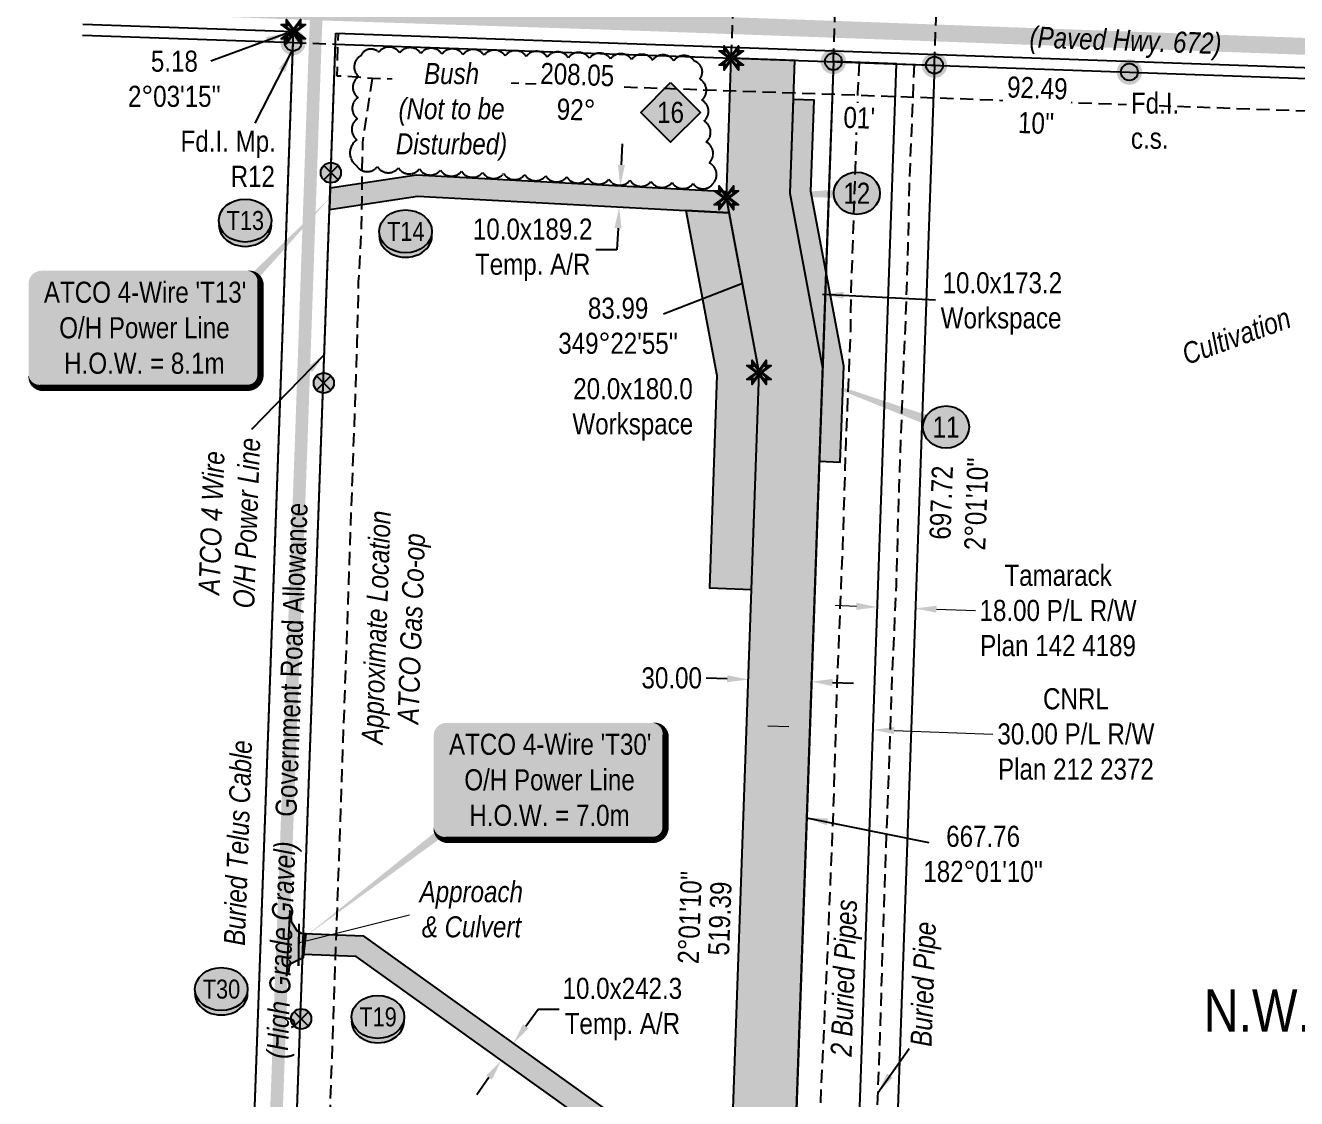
# Model space of a CAD drawing. Extents: x 338216 to 346362, y 6125251 to 6136161.
# Drawn here: x 342029 to 342632, y 6132260 to 6132769 of the extents above; entities that cross this region are included whole.
import ezdxf
from ezdxf.enums import TextEntityAlignment as Align

# ---------------------------------------------------------------- set-up
doc = ezdxf.new("R2010")
doc.units = 0
doc.header["$LTSCALE"] = 5
doc.header["$PDSIZE"] = 0.5
for name, pattern in [('0', [1, 1, 0]), ('foc-TIELINE', [1.875, 1.25, -0.625]), ('foc-TRAV', [1.875, 1.25, -0.625]), ('POWERLINE5', [7.8, 2.4, -0.6, 0.6, -0.6, 0.6, -0.6, 2.4]), ('UG_PIPE', [1.875, 1.25, -0.625])]:
    doc.linetypes.add(name, pattern=pattern)
doc.layers.get('Defpoints').update_dxf_attribs({"color": 9})
for name, color, linetype, lineweight in [('AS-GENERAL', 48, 'Continuous', 18), ('C-RW-T', 13, 'Continuous', 9), ('F-RW-T', 190, 'Continuous', 9), ('T-TEXT', 48, 'Continuous', 18)]:
    doc.layers.add(name, color=color, linetype=linetype, lineweight=lineweight)
for name, color, linetype in [('AS-PIPE-UG', 44, 'UG_PIPE'), ('AS-PIPE-UG-T', 44, 'Continuous'), ('AS-POWER', 104, 'foc-POWER'), ('AS-POWER-EXISTING', 72, 'POWERLINE5'), ('AS-POWER-T', 104, 'Continuous'), ('AS-ROADS', 254, 'Continuous'), ('AS-TELUS', 224, 'foc-TEL'), ('C-RW', 13, 'Continuous'), ('C-SYMBOL', 7, 'Continuous'), ('CG-NOTES', 7, 'Continuous'), ('F-RW', 190, 'Continuous'), ('L-BD', 7, 'Continuous'), ('L-BD1', 253, 'Continuous'), ('L-MON', 1, 'Continuous'), ('L-ROAD-T', 7, 'Continuous'), ('L-SEC', 7, 'Continuous'), ('L-TIE', 7, 'foc-TIELINE'), ('L-TITLEDB', 4, 'Continuous'), ('L-TRAV', 7, 'foc-TRAV'), ('P-BORE', 7, 'Continuous'), ('P-CROSSINGS', 250, 'Continuous'), ('P-ELEVATION', 7, 'Continuous'), ('P-IOP11', 10, 'Continuous'), ('P-IOP11-H', 21, 'Continuous'), ('P-LTO', 14, 'Continuous'), ('P-PROPOSED', 10, 'Continuous'), ('P-PROPOSED-H', 21, 'Continuous'), ('P-TEMP-BLUE', 146, 'Continuous'), ('P-TEMP-BLUE-T', 146, 'Continuous'), ('P-TRAV', 4, 'foc-TRAV'), ('P-TXT', 4, 'Continuous'), ('T-BUSH', 110, '0'), ('T-BUSH-T', 110, 'Continuous')]:
    doc.layers.add(name, color=color, linetype=linetype)
doc.layers.add('P-TEMP-BLUE-H', color=7, linetype='Continuous', true_color=0x99e6ff)
doc.styles.add('175L', font='ARIALN.TTF', dxfattribs={"height": 20})
doc.styles.add('80', font='ARIALN.TTF', dxfattribs={"height": 10})
doc.styles.add('80CG', font='ARIALN.TTF', dxfattribs={"height": 10})
doc.styles.add('80L', font='ARIALN.TTF', dxfattribs={"height": 10})
doc.styles.add('80LS', font='ARIALNI.TTF', dxfattribs={"height": 10})
doc.styles.add('foc-LtypeFont', font='ARIALN.TTF', dxfattribs={"height": 7.35})
doc.styles.add('TXT', font='ARIALN.TTF', dxfattribs={"height": 0.2})
doc.linetypes.add('foc-POWER', pattern='A,6,-1,["P",foc-LtypeFont,S=0.2,R=0,X=-0.625,Y=-0.75],-1.24,4', length=12.24)
doc.linetypes.add('foc-TEL', pattern='A,2,-1,["T",foc-LtypeFont,S=0.2,R=0,X=-0.425,Y=-0.75],-1.24,8', length=12.24)
doc.linetypes.add('foc-TEL-NOLINE', pattern='A,0,-2,["T",foc-LtypeFont,S=0.2,R=0,X=-0.425,Y=-0.75],-10.24', length=12.24)
doc.dimstyles.new('Compass 5 000', dxfattribs={"dimscale": 5, "dimtxt": 9, "dimasz": 2, "dimexe": 0.2, "dimexo": 0.0625, "dimgap": 0.5, "dimtad": 0, "dimtih": 1, "dimtoh": 1, "dimzin": 0, "dimdsep": 46, "dimtxsty": '80CG', "dimcen": 0.1, "dimse1": 1, "dimse2": 1, "dimclrd": 256, "dimclrt": 256, "dimaunit": 1, "dimadec": 4, "dimazin": 0, "dimtfac": 0.06, "dimtofl": 0, "dimtmove": 0, "dimatfit": 1, "dimfxl": 0.2, "dimtolj": 1, "dimtzin": 0, "dimlwd": -1, "dimarcsym": 0})

# ---------------------------------------------------------------- blocks, each defined once
blk = doc.blocks.new('fdia')
at = {"color": 255, "const_width": 1}
blk.add_lwpolyline([(-0.5, 0, 1), (0.5, 0, 1)], format="xyb", close=True, dxfattribs=at)
blk = doc.blocks.new('Fdiaa')
blk.add_blockref('fdia', (0, 0))
blk = doc.blocks.new('fdib')
at = {"color": 1, "const_width": 1.6}
blk.add_lwpolyline([(-0.4, 0, 1), (0.4, 0, 1)], format="xyb", close=True, dxfattribs=at)
at = {"color": 1}
blk.add_circle((0, 0), 0.8, dxfattribs=at)
blk = doc.blocks.new('Fdibb')
blk.add_blockref('fdib', (0, 0))
blk = doc.blocks.new('fdicc')
for name in ['Fdibb', 'Fdiaa']:
    blk.add_blockref(name, (0, 0))
blk = doc.blocks.new('FDI')
blk.add_blockref('fdicc', (0, 0))
blk = doc.blocks.new('POWERPOLE')
h = blk.add_hatch(color=255)
edge = h.paths.add_edge_path()
edge.add_arc((0, 0), 0.96, 0, 360)
at = {"linetype": 'Continuous'}
for p, q in [((0.68, -0.68), (-0.68, 0.68)), ((-0.68, -0.68), (0.68, 0.68))]:
    blk.add_line(p, q, dxfattribs=at)
blk.add_circle((0, 0), 0.96, dxfattribs=at)
blk = doc.blocks.new('*D93')
at = {"layer": 'C-RW-T', "transparency": 16777216}
for p, q in [((342391.49, 6132436.79), (342381.5, 6132437.14)), ((342441.45, 6132435.03), (342488.18, 6132433.38))]:
    blk.add_line(p, q, dxfattribs=at)
for points in [[(342391.55, 6132438.46), (342391.43, 6132435.12), (342401.48, 6132436.44)], [(342441.51, 6132436.7), (342441.39, 6132433.36), (342431.46, 6132435.38)]]:
    blk.add_solid(points, dxfattribs=at)
at = {"layer": 'Defpoints', "color": 0, "transparency": 16777216}
for p in [(342401.48, 6132436.44), (342397.73, 6132329.94), (342427.71, 6132328.88)]:
    blk.add_point(p, dxfattribs=at)
at = {"layer": 'C-RW-T', "transparency": 16777216, "insert": (342527.65, 6132433.38), "char_height": 10, "attachment_point": 5, "style": '80CG'}
blk.add_mtext('\\A1;CNRL\\P30.00 P/L R/W\\PPlan 212 2372', dxfattribs=at)
blk = doc.blocks.new('*D95')
at = {"layer": 'Defpoints', "color": 0, "transparency": 16777216}
for p in [(342433.51, 6132493.58), (342432.33, 6132460.08), (342450.31, 6132459.44)]:
    blk.add_point(p, dxfattribs=at)
at = {"layer": 'F-RW-T', "transparency": 16777216}
for p, q in [((342423.52, 6132493.94), (342413.52, 6132494.29)), ((342461.49, 6132492.6), (342480.09, 6132491.94))]:
    blk.add_line(p, q, dxfattribs=at)
for points in [[(342423.58, 6132495.6), (342423.46, 6132492.27), (342433.51, 6132493.58)], [(342461.55, 6132494.26), (342461.43, 6132490.93), (342451.5, 6132492.95)]]:
    blk.add_solid(points, dxfattribs=at)
at = {"layer": 'F-RW-T', "transparency": 16777216, "insert": (342519.18, 6132491.94), "char_height": 10, "attachment_point": 5, "style": '80CG'}
blk.add_mtext('\\A1;Tamarack\\P18.00 P/L R/W\\PPlan 142 4189', dxfattribs=at)
blk = doc.blocks.new('TEMP')
h = blk.add_hatch(color=255)
h.dxf.hatch_style = 1
h.paths.add_polyline_path([(0, 0.25), (-0.67, 1.15), (-0.67, 0.67), (-1.15, 0.67), (-0.25, 0), (-1.15, -0.67), (-0.67, -0.67), (-0.67, -1.15), (0, -0.25), (0.67, -1.15), (0.67, -0.67), (1.15, -0.67), (0.25, 0), (1.15, 0.67), (0.67, 0.67), (0.67, 1.15)])
h.paths.add_polyline_path([(0.57, 0.85), (0.57, 0.57), (0.85, 0.57), (0.08, 0), (0.85, -0.57), (0.57, -0.57), (0.57, -0.85), (0, -0.08), (-0.57, -0.85), (-0.57, -0.57), (-0.85, -0.57), (-0.08, 0), (-0.85, 0.57), (-0.57, 0.57), (-0.57, 0.85), (0, 0.08)], flags=16)
h = blk.add_hatch(color=1)
h.dxf.hatch_style = 1
h.paths.add_polyline_path([(0, 0.08), (-0.57, 0.85), (-0.57, 0.57), (-0.85, 0.57), (-0.08, 0), (-0.85, -0.57), (-0.57, -0.57), (-0.57, -0.85), (0, -0.08), (0.57, -0.85), (0.57, -0.57), (0.85, -0.57), (0.08, 0), (0.85, 0.57), (0.57, 0.57), (0.57, 0.85)])
at = {"color": 1}
for p, q in [((-0.08, 0), (0.08, 0)), ((0, 0.08), (0, -0.08))]:
    blk.add_line(p, q, dxfattribs=at)
at = {"color": 255, "flags": 128}
blk.add_lwpolyline([(-0.25, 0), (-1.15, 0.67), (-0.67, 0.67), (-0.67, 1.15), (0, 0.25), (0.67, 1.15), (0.67, 0.67), (1.15, 0.67), (0.25, 0), (1.15, -0.67), (0.67, -0.67), (0.67, -1.15), (0, -0.25), (-0.67, -1.15), (-0.67, -0.67), (-1.15, -0.67)], close=True, dxfattribs=at)
at = {"color": 1, "flags": 128}
blk.add_lwpolyline([(-0.08, 0), (-0.85, 0.57), (-0.57, 0.57), (-0.57, 0.85), (0, 0.08), (0.57, 0.85), (0.57, 0.57), (0.85, 0.57), (0.08, 0), (0.85, -0.57), (0.57, -0.57), (0.57, -0.85), (0, -0.08), (-0.57, -0.85), (-0.57, -0.57), (-0.85, -0.57)], close=True, dxfattribs=at)
blk = doc.blocks.new('*D197')
at = {"layer": 'Defpoints', "color": 0, "transparency": 16777216}
for p in [(342402.22, 6132458.2), (342370.74, 6132416.62), (342400.71, 6132415.56)]:
    blk.add_point(p, dxfattribs=at)
at = {"layer": 'P-TXT', "transparency": 16777216}
for p, q in [((342362.25, 6132459.61), (342352.25, 6132459.96)), ((342412.21, 6132457.85), (342422.2, 6132457.49))]:
    blk.add_line(p, q, dxfattribs=at)
for points in [[(342362.31, 6132461.27), (342362.19, 6132457.94), (342372.24, 6132459.26)], [(342412.27, 6132459.51), (342412.15, 6132456.18), (342402.22, 6132458.2)]]:
    blk.add_solid(points, dxfattribs=at)
at = {"layer": 'P-TXT', "transparency": 16777216, "insert": (342335.93, 6132459.96), "char_height": 10, "attachment_point": 5, "style": '80CG'}
blk.add_mtext('\\A1;30.00', dxfattribs=at)
blk = doc.blocks.new('*U136')
h = blk.add_hatch(color=255)
edge = h.paths.add_edge_path()
edge.add_line((-49, -28.5), (49, -28.5))
edge.add_arc((49, -22.5), 6, 270, 360)
edge.add_line((55, -22.5), (55, 21))
edge.add_arc((49, 21), 6, 0, 90)
edge.add_line((49, 27), (-49, 27))
edge.add_arc((-49, 21), 6, 90, 180)
edge.add_line((-55, 21), (-55, -22.5))
edge.add_arc((-49, -22.5), 6, 180, 270)
at = {"color": 104, "flags": 128}
blk.add_lwpolyline([(-49, -28.5, 3, 3, 0), (49, -28.5, 3, 3, 0.414214), (55, -22.5, 3, 3, 0), (55, 21, 3, 0, 0.414214), (49, 27, 0, 0, 0), (-49, 27, 0, 0, 0.414214), (-55, 21, 0, 0, 0), (-55, -22.5, 0, 3, 0.414214)], format="xyseb", close=True, dxfattribs=at)
at = {"color": 104, "style": '80'}
blk.add_attdef('ENTER_TEXT_001', (-26.85, -4.92), '', height=10, dxfattribs=at)
blk = doc.blocks.new('Well_proximity')
h = blk.add_hatch(color=191)
h.dxf.hatch_style = 1
edge = h.paths.add_edge_path()
edge.add_ellipse((0, 0), major_axis=(-12.5, 0), ratio=0.816297, start_angle=0, end_angle=360)
h = blk.add_hatch(color=250)
h.dxf.hatch_style = 1
edge = h.paths.add_edge_path()
edge.add_ellipse((0, -2.05), major_axis=(-12.5, 0), ratio=0.816297, start_angle=0, end_angle=180)
edge.add_line((12.5, -2.05), (12.5, 0))
edge.add_ellipse((0, 0), major_axis=(-12.5, 0), ratio=0.816297, start_angle=0, end_angle=180, ccw=False)
edge.add_line((-12.5, 0), (-12.5, -2.05))
at = {"color": 250}
blk.add_ellipse((0, 0), major_axis=(-12.5, 0), ratio=0.816297, dxfattribs=at)
blk.add_ellipse((0, -2.05), major_axis=(-12.5, 0), ratio=0.816297, start_param=0, end_param=3.141593, dxfattribs=at)
at = {"color": 250, "style": '80L'}
blk.add_attdef('CROSSING', text='', height=9, dxfattribs=at).set_placement((0.09, 0.02), align=Align.MIDDLE_CENTER)
blk = doc.blocks.new('*D265')
at = {"layer": 'Defpoints', "color": 0, "transparency": 16777216}
for p in [(342327.22, 6132692.48), (342311.01, 6132683.34), (342326.68, 6132682.5)]:
    blk.add_point(p, dxfattribs=at)
at = {"layer": 'P-TEMP-BLUE-T', "transparency": 16777216}
for p, q in [((342312.08, 6132703.31), (342312.61, 6132713.29)), ((342310.47, 6132673.35), (342309.92, 6132663.05)), ((342309.92, 6132663.05), (342299.92, 6132663.05))]:
    blk.add_line(p, q, dxfattribs=at)
for points in [[(342310.41, 6132703.4), (342313.74, 6132703.22), (342311.54, 6132693.32)], [(342308.81, 6132673.44), (342312.14, 6132673.26), (342311.01, 6132683.34)]]:
    blk.add_solid(points, dxfattribs=at)
at = {"layer": 'P-TEMP-BLUE-T', "transparency": 16777216, "insert": (342269.99, 6132663.05), "char_height": 10, "attachment_point": 5, "style": '80CG'}
blk.add_mtext('\\A1;10.0x189.2\\PTemp. A/R', dxfattribs=at)
blk = doc.blocks.new('*D275')
at = {"layer": 'Defpoints', "color": 0, "transparency": 16777216}
for p in [(342260.92, 6132286.67), (342270.36, 6132279.9), (342264.54, 6132271.78)]:
    blk.add_point(p, dxfattribs=at)
at = {"layer": 'P-TEMP-BLUE-T', "transparency": 16777216}
for p, q in [((342266.74, 6132294.79), (342272.56, 6132302.92)), ((342272.56, 6132302.92), (342282.56, 6132302.92)), ((342249.27, 6132270.41), (342243.45, 6132262.28))]:
    blk.add_line(p, q, dxfattribs=at)
for points in [[(342265.38, 6132295.77), (342268.09, 6132293.82), (342260.92, 6132286.67)], [(342247.92, 6132271.38), (342250.63, 6132269.44), (342255.09, 6132278.54)]]:
    blk.add_solid(points, dxfattribs=at)
at = {"layer": 'P-TEMP-BLUE-T', "transparency": 16777216, "insert": (342312.53, 6132302.92), "char_height": 10, "attachment_point": 5, "style": '80CG'}
blk.add_mtext('\\A1;10.0x242.3\\PTemp. A/R', dxfattribs=at)
blk = doc.blocks.new('*U317')
at = {"layer": 'P-ELEVATION'}
h = blk.add_hatch(color=111, dxfattribs=at)
h.dxf.hatch_style = 1
edge = h.paths.add_edge_path()
edge.add_ellipse((0, 0), major_axis=(-10.94, 0), ratio=0.913794, start_angle=0, end_angle=360)
at = {"layer": 'P-ELEVATION', "color": 7, "flags": 128}
blk.add_lwpolyline([(0, 0, 5, 0, 0), (-46.82, -1.05, 0, 0, 0)], format="xyseb", dxfattribs=at)
at = {"layer": 'P-ELEVATION', "color": 7}
blk.add_ellipse((0, 0), major_axis=(-10.94, 0), ratio=0.913794, dxfattribs=at)
at = {"layer": 'P-ELEVATION', "style": '80'}
blk.add_attdef('BEND', text='', height=10, dxfattribs=at).set_placement((0, 0), align=Align.MIDDLE_CENTER)
blk = doc.blocks.new('*U308')
at = {"layer": 'P-ELEVATION'}
h = blk.add_hatch(color=111, dxfattribs=at)
h.dxf.hatch_style = 1
edge = h.paths.add_edge_path()
edge.add_ellipse((0, 0), major_axis=(-10.94, 0), ratio=0.913794, start_angle=0, end_angle=360)
at = {"layer": 'P-ELEVATION', "color": 7, "flags": 128}
blk.add_lwpolyline([(0, 0, 5, 0, 0), (-73.63, 27.04, 0, 0, 0)], format="xyseb", dxfattribs=at)
at = {"layer": 'P-ELEVATION', "color": 7}
blk.add_ellipse((0, 0), major_axis=(-10.94, 0), ratio=0.913794, dxfattribs=at)
at = {"layer": 'P-ELEVATION', "style": '80'}
blk.add_attdef('BEND', text='', height=10, dxfattribs=at).set_placement((0, 0), align=Align.MIDDLE_CENTER)
blk = doc.blocks.new('30M BUFFER DISP')
h = blk.add_hatch(color=70)
h.dxf.hatch_style = 1
h.paths.add_polyline_path([(0, 14.14), (14.14, 0), (0, -14.14), (-14.14, 0)])
blk.add_lwpolyline([(0, 14.14), (14.14, 0), (0, -14.14), (-14.14, 0)], close=True)
at = {"color": 235, "style": '80L'}
blk.add_attdef('DISURBANCE', text='', height=10, dxfattribs=at).set_placement((0, 0), align=Align.MIDDLE_CENTER)

msp = doc.modelspace()

# ---------------------------------------------------------------- hatches: boundary and pattern name
at = {"layer": 'AS-ROADS'}
h = msp.add_hatch(color=256, dxfattribs=at)
h.dxf.hatch_style = 1
h.paths.add_polyline_path([(342154.463, 6132320.888), (342154.703, 6132324.277), (342158.114, 6132325.935), (342161.228, 6132327.365), (342162.532, 6132338.695), (342160.312, 6132338.72), (342158.272, 6132339.989), (342155.635, 6132344.277), (342155.677, 6132347.85), (342154.804, 6132349.589), (342153.182, 6132318.806)])
at = {"layer": 'P-IOP11-H'}
h = msp.add_hatch(color=256, dxfattribs=at)
h.dxf.hatch_style = 1
h.paths.add_polyline_path([(342951.833, 6131962.008), (342600.476, 6131976.875), (342355.409, 6131982.874), (342377.388, 6132604.897), (342361.866, 6132687.697), (342364.205, 6132754.045), (342394.18, 6132752.988), (342391.958, 6132689.959), (342407.48, 6132607.158), (342386.455, 6132012.128), (342601.477, 6132006.853), (342952.897, 6131991.992)])
at = {"layer": 'P-PROPOSED-H'}
h = msp.add_hatch(color=256, dxfattribs=at)
h.dxf.hatch_style = 1
h.paths.add_polyline_path([(342394.18, 6132752.988), (342391.958, 6132689.959), (342407.48, 6132607.158), (342386.455, 6132012.128), (342601.477, 6132006.853), (343257.22, 6131979.123), (343299.184, 6131541.558), (343406.555, 6130874.882), (343415.348, 6130247.491), (343631.582, 6129994.114), (343614.547, 6129495.41), (343584.573, 6129496.473), (343601.208, 6129983.501), (343385.509, 6130236.252), (343376.595, 6130872.274), (343269.419, 6131537.738), (343229.859, 6131950.244), (342600.476, 6131976.875), (342355.409, 6131982.874), (342377.388, 6132604.897), (342361.866, 6132687.697), (342364.205, 6132754.045)])
at = {"layer": 'P-TEMP-BLUE-H'}
h = msp.add_hatch(color=256, dxfattribs=at)
h.dxf.hatch_style = 1
h.paths.add_polyline_path([(342393.524, 6132734.366), (342391.958, 6132689.959), (342407.48, 6132607.158), (342405.911, 6132562.741), (342415.902, 6132562.389), (342417.511, 6132607.912), (342401.989, 6132690.714), (342403.515, 6132734.014)])
h = msp.add_hatch(color=256, dxfattribs=at)
h.dxf.hatch_style = 1
h.paths.add_polyline_path([(342361.866, 6132687.697), (342361.969, 6132690.616), (342214.928, 6132698.502), (342173.979, 6132692.278), (342173.614, 6132682.11), (342215.417, 6132688.464), (342363.208, 6132680.537)])
h = msp.add_hatch(color=256, dxfattribs=at)
h.dxf.hatch_style = 1
h.paths.add_polyline_path([(342342.658, 6132681.64), (342357.329, 6132603.378), (342353.895, 6132502.661), (342373.752, 6132501.982), (342377.388, 6132604.897), (342363.208, 6132680.537)])
h = msp.add_hatch(color=256, dxfattribs=at)
h.dxf.hatch_style = 1
h.paths.add_polyline_path([(342363.122, 6132201.156), (342186.263, 6132327.846), (342161.29, 6132328.742), (342161.649, 6132338.731), (342189.634, 6132337.727), (342363.546, 6132213.148)])

# ---------------------------------------------------------------- linework, layer by layer
at = {"layer": 'AS-GENERAL', "const_width": 1, "flags": 128}
msp.add_lwpolyline([(342159.192, 6132343.475), (342158.909, 6132323.307)], dxfattribs=at)
at = {"layer": 'AS-PIPE-UG', "flags": 128}
for points in [[(343781.275, 6132688.804), (342193.794, 6132744.357), (342180.241, 6132745.484), (342177.236, 6132745.484), (342177.831, 6132765.786)], [(342424.893, 6132751.905), (342424.115, 6132737.35), (342423.296, 6132711.781), (342422.111, 6132677.001), (342420.82, 6132640.073), (342420.674, 6132624.497), (342418.537, 6132572.653), (342416.921, 6132521.724), (342414.296, 6132457.243), (342412.547, 6132398.105), (342409.573, 6132325.79), (342405.868, 6132246.121), (342404.44, 6132172.601), (342404.429, 6132170.547)], [(342193.794, 6132744.357), (342189.278, 6132714.009), (342188.992, 6132699.683), (342188.955, 6132691.24), (342188.656, 6132674.169), (342187.299, 6132647.877), (342186.664, 6132619.297), (342159.915, 6131861.289)]]:
    msp.add_lwpolyline(points, dxfattribs=at)
at = {"layer": 'AS-POWER', "flags": 128}
msp.add_lwpolyline([(342144.213, 6131861.843), (342147.772, 6131961.747), (342176.432, 6132760.666)], dxfattribs=at)
at = {"layer": 'AS-ROADS', "flags": 128}
msp.add_lwpolyline([(342133.954, 6131862.206, 5.999, 5.999, 0), (342160.167, 6132570.915, 5.999, 5.999, 0), (342166.841, 6132760.602, 5.999, 5.999, 0), (342168.021, 6132791.633, 0, 0, 0)], format="xyseb", dxfattribs=at)
at = {"layer": 'AS-ROADS', "const_width": 7.998, "flags": 128}
msp.add_lwpolyline([(343902.391, 6132714.365), (342821.4, 6132752.991), (342660.487, 6132758.677), (342446.782, 6132766.45), (342313.349, 6132771.209), (342250.102, 6132773.243), (342168.61, 6132775.886), (342072.448, 6132779.454), (342056.957, 6132779.986)], dxfattribs=at)
at = {"layer": 'AS-ROADS', "flags": 128}
msp.add_lwpolyline([(342154.463, 6132320.888), (342154.703, 6132324.277), (342158.114, 6132325.935), (342161.228, 6132327.365), (342162.532, 6132338.695), (342160.312, 6132338.72), (342158.272, 6132339.989), (342155.635, 6132344.277), (342155.677, 6132347.85), (342154.804, 6132349.589), (342153.182, 6132318.806), (342154.463, 6132320.888)], close=True, dxfattribs=at)
at = {"layer": 'AS-TELUS', "flags": 128}
for points in [[(342056.415, 6132764.869), (342156.332, 6132761.375)], [(342124.113, 6131862.553), (342127.672, 6131962.468), (342156.332, 6132761.375)]]:
    msp.add_lwpolyline(points, dxfattribs=at)
at = {"layer": 'AS-TELUS', "linetype": 'foc-TEL-NOLINE', "flags": 128}
msp.add_lwpolyline([(342176.617, 6132765.829), (342979.34, 6132737.375), (343781.976, 6132708.77)], dxfattribs=at)
at = {"layer": 'C-RW', "flags": 128}
msp.add_lwpolyline([(342389.034, 6132085.156), (342190.656, 6132092.083), (342160.542, 6132094.854), (342160.326, 6132088.849), (342152.357, 6132089.566), (342151.496, 6132065.552), (342188.727, 6132062.203), (342418.026, 6132054.145), (342442.591, 6132751.282), (342412.616, 6132752.338), (342410.34, 6132688.458)], close=True, dxfattribs=at)
at = {"layer": 'CG-NOTES', "color": 104, "flags": 128}
for points in [[(342173.814, 6132687.675, 0, 3.999, 0), (342136.846, 6132649.116, 2, 2, 0)], [(342161.028, 6132336.496, 0, 3.999, 0), (342227.685, 6132387.466, 2, 2, 0)]]:
    msp.add_lwpolyline(points, format="xyseb", dxfattribs=at)
at = {"layer": 'Defpoints'}
msp.add_line((342412.597, 6132752.353), (342389.034, 6132085.156), dxfattribs=at)
at = {"layer": 'F-RW', "flags": 128}
msp.add_lwpolyline([(342460.576, 6132750.647), (342435.377, 6132035.529), (342187.828, 6132044.215), (342150.849, 6132047.541), (342151.496, 6132065.552), (342188.727, 6132062.203), (342418.026, 6132054.145), (342442.591, 6132751.281)], close=True, dxfattribs=at)
at = {"layer": 'L-SEC', "flags": 128}
for points in [[(342056.603, 6132770.102), (342156.518, 6132766.551)], [(342127.672, 6131962.468), (342156.518, 6132766.551)], [(342147.772, 6131961.747), (342176.617, 6132765.829)], [(342176.618, 6132765.836), (342979.34, 6132737.375)]]:
    msp.add_lwpolyline(points, dxfattribs=at)
at = {"layer": 'L-TIE', "flags": 128}
for points in [[(342412.597, 6132752.353), (342413.689, 6132782.792)], [(342156.332, 6132761.375), (342176.432, 6132760.666)]]:
    msp.add_lwpolyline(points, dxfattribs=at)
at = {"layer": 'L-TITLEDB', "flags": 128}
for points in [[(342056.415, 6132764.869), (342156.332, 6132761.375)], [(342176.432, 6132760.666), (342552.991, 6132747.388), (343781.794, 6132703.594)]]:
    msp.add_lwpolyline(points, dxfattribs=at)
at = {"layer": 'L-TRAV'}
msp.add_line((342460.576, 6132750.647), (342461.639, 6132780.801), dxfattribs=at)
at = {"layer": 'P-LTO', "flags": 128}
msp.add_lwpolyline([(342394.18, 6132752.988), (342391.958, 6132689.959), (342407.48, 6132607.158), (342386.455, 6132012.128), (342601.477, 6132006.853), (343257.22, 6131979.123), (343299.184, 6131541.558), (343406.555, 6130874.882), (343415.348, 6130247.491), (343631.582, 6129994.114), (343614.547, 6129495.41), (343584.573, 6129496.473), (343601.208, 6129983.501), (343385.509, 6130236.252), (343376.595, 6130872.274), (343269.419, 6131537.738), (343229.859, 6131950.244), (342600.476, 6131976.875), (342355.409, 6131982.874), (342377.388, 6132604.897), (342361.866, 6132687.697), (342364.205, 6132754.045)], close=True, dxfattribs=at)
at = {"layer": 'P-PROPOSED', "flags": 128}
msp.add_lwpolyline([(342394.18, 6132752.988), (342391.958, 6132689.959), (342407.48, 6132607.158), (342386.455, 6132012.128), (342601.477, 6132006.853), (343257.22, 6131979.123), (343299.184, 6131541.558), (343406.555, 6130874.882), (343415.348, 6130247.491), (343631.582, 6129994.114), (343614.547, 6129495.41), (343584.573, 6129496.473), (343601.208, 6129983.501), (343385.509, 6130236.252), (343376.595, 6130872.274), (343269.419, 6131537.738), (343229.859, 6131950.244), (342600.476, 6131976.875), (342355.409, 6131982.874), (342377.388, 6132604.897), (342361.866, 6132687.697), (342364.205, 6132754.045)], close=True, dxfattribs=at)
at = {"layer": 'P-TEMP-BLUE', "flags": 128}
for points in [[(342393.524, 6132734.366), (342391.958, 6132689.959), (342407.48, 6132607.158), (342405.911, 6132562.741), (342415.902, 6132562.389), (342417.511, 6132607.912), (342401.989, 6132690.714), (342403.515, 6132734.014)], [(342363.208, 6132680.537), (342361.866, 6132687.697), (342361.969, 6132690.616), (342214.928, 6132698.502), (342173.979, 6132692.278), (342173.614, 6132682.11), (342215.417, 6132688.464)], [(342342.658, 6132681.64), (342357.329, 6132603.378), (342353.895, 6132502.661), (342373.752, 6132501.982), (342377.388, 6132604.897), (342363.208, 6132680.537), (342342.658, 6132681.64)], [(342363.122, 6132201.156), (342186.263, 6132327.846), (342161.29, 6132328.742), (342161.649, 6132338.731), (342189.634, 6132337.727), (342363.546, 6132213.148)]]:
    msp.add_lwpolyline(points, close=True, dxfattribs=at)
at = {"layer": 'P-TRAV'}
msp.add_line((342364.205, 6132754.045), (342365.279, 6132784.499), dxfattribs=at)
at = {"layer": 'T-BUSH', "flags": 128}
msp.add_lwpolyline([(342186.338, 6132703.037, 0.5205671), (342196.321, 6132702.495, 0.5205671), (342206.305, 6132701.953, 0.5205671), (342216.288, 6132701.411, 0.5205671), (342226.271, 6132700.869, 0.5205671), (342236.254, 6132700.327, 0.5205671), (342246.237, 6132699.785, 0.5205671), (342256.22, 6132699.243, 0.5205671), (342266.203, 6132698.7, 0.5205671), (342276.186, 6132698.158, 0.5205671), (342286.169, 6132697.616, 0.5205671), (342296.152, 6132697.074, 0.5205671), (342306.136, 6132696.543, 0.5205671), (342316.12, 6132696.021, 0.5205671), (342326.104, 6132695.499, 0.5205671), (342336.089, 6132694.977, 0.5205671), (342346.073, 6132694.454, 0.5205671), (342355.487, 6132694.435, 0.5205671), (342353.725, 6132704.277, 0.5205671), (342352.289, 6132714.164, 0.5205671), (342351.282, 6132724.11, 0.5205671), (342350.274, 6132734.057, 0.5205671), (342349.267, 6132744.004, 0.5205671), (342346.871, 6132752.458, 0.5205671), (342336.877, 6132752.747, 0.5205671), (342326.883, 6132753.035, 0.5205671), (342316.89, 6132753.323, 0.5205671), (342306.896, 6132753.612, 0.5205671), (342296.902, 6132753.9, 0.5205671), (342286.909, 6132754.188, 0.5205671), (342276.915, 6132754.477, 0.5205671), (342266.921, 6132754.765, 0.5205671), (342256.928, 6132755.053, 0.5205671), (342246.934, 6132755.342, 0.5205671), (342236.941, 6132755.63, 0.5205671), (342226.947, 6132755.918, 0.5205671), (342216.953, 6132756.207, 0.5205671), (342206.96, 6132756.495, 0.5205671), (342196.966, 6132756.783, 0.5205671), (342188.467, 6132755.106, 0.5205671), (342187.381, 6132745.224, 0.5205671), (342187.134, 6132735.229, 0.5205671), (342186.887, 6132725.234, 0.5205671), (342186.64, 6132715.24, 0.5205671)], format="xyb", close=True, dxfattribs=at)

# ---------------------------------------------------------------- block references
at = {"layer": 'AS-POWER-EXISTING'}
for p, xscale, yscale, zscale in [((342174.265, 6132699.644), 4.999999999999897, 4.999999999999897, 4.999999999999897), ((342174.265, 6132699.644), 4.999999999999908, 4.999999999999908, 4.999999999999908), ((342170.923, 6132599.893), 4.999999999999897, 4.999999999999897, 4.999999999999897), ((342170.923, 6132599.893), 4.999999999999908, 4.999999999999908, 4.999999999999908), ((342160.204, 6132298.261), 4.999999999999993, 4.999999999999993, 4.999999999999993)]:
    msp.add_blockref('POWERPOLE', p, dxfattribs=dict(at, xscale=xscale, yscale=yscale, zscale=zscale))
at = {"layer": 'CG-NOTES', "xscale": 0.99978011, "yscale": 0.99978011, "zscale": 0.99978011}
for name, p, values in [('*U317', (342423.72, 6132689.883), {'BEND': '12'}), ('*U308', (342466.044, 6132578.997), {'BEND': '11'})]:
    msp.add_blockref(name, p, dxfattribs=at).add_auto_attribs(values)
at = {"layer": 'CG-NOTES'}
ref = msp.add_blockref('*U136', (342085.89, 6132626.103), dxfattribs=dict(at, xscale=0.99978011, yscale=0.99978011, zscale=0.99978011))
ref.add_attrib('ENTER_TEXT_001', "ATCO 4-Wire 'T13'", (342038.158, 6132637.941), dxfattribs={"layer": '0', "color": 104, "height": 9.9978, "style": '80'})
ref.add_attrib('ENTER_TEXT_002', 'O/H Power Line', (342045.428, 6132621.101), dxfattribs={"layer": '0', "color": 104, "height": 9.9978, "style": '80'})
ref.add_attrib('ENTER_TEXT_003', 'H.O.W. = 8.1m', (342047.784, 6132604.261), dxfattribs={"layer": '0', "color": 104, "height": 9.9978, "style": '80'})
ref = msp.add_blockref('*U136', (342278.038, 6132411.685), dxfattribs=dict(at, xscale=0.99978011, yscale=0.99978011, zscale=0.99978011))
ref.add_attrib('ENTER_TEXT_001', "ATCO 4-Wire 'T30'", (342230.306, 6132423.523), dxfattribs={"layer": '0', "color": 104, "height": 9.9978, "style": '80'})
ref.add_attrib('ENTER_TEXT_002', 'O/H Power Line', (342237.576, 6132406.683), dxfattribs={"layer": '0', "color": 104, "height": 9.9978, "style": '80'})
ref.add_attrib('ENTER_TEXT_003', 'H.O.W. = 7.0m', (342239.932, 6132389.843), dxfattribs={"layer": '0', "color": 104, "height": 9.9978, "style": '80'})
at = {"layer": 'L-MON'}
for name, p, xscale, yscale, zscale in [('FDI', (342156.332, 6132761.375), 4.999999999999897, 4.999999999999897, 4.999999999999897), ('TEMP', (342156.518, 6132766.551), 4.998900549999926, 4.998900549999926, 4.998900549999926), ('TEMP', (342364.205, 6132754.045), 4.998900549999979, 4.998900549999979, 4.998900549999979), ('FDI', (342412.597, 6132752.353), 4.999999999999908, 4.999999999999908, 4.999999999999908), ('FDI', (342460.605, 6132750.625), 4.999999999999964, 4.999999999999964, 4.999999999999964), ('FDI', (342552.991, 6132747.388), 4.999999999999897, 4.999999999999897, 4.999999999999897), ('TEMP', (342361.866, 6132687.697), 4.998900549999979, 4.998900549999979, 4.998900549999979), ('TEMP', (342377.388, 6132604.897), 4.998900549999979, 4.998900549999979, 4.998900549999979)]:
    msp.add_blockref(name, p, dxfattribs=dict(at, xscale=xscale, yscale=yscale, zscale=zscale))
at = {"layer": 'P-BORE', "xscale": 0.99978011, "yscale": 0.99978011, "zscale": 0.99978011}
msp.add_blockref('30M BUFFER DISP', (342335.394, 6132728.254), dxfattribs=at).add_auto_attribs({'DISURBANCE': '16'})
at = {"layer": 'P-CROSSINGS', "xscale": 0.9995958905169131, "yscale": 0.9995958905169131, "zscale": 0.9995958905169131}
for p, values in [((342133.623, 6132676.958), {'CROSSING': 'T13'}), ((342209.717, 6132671.781), {'CROSSING': 'T14'}), ((342122.304, 6132312.383), {'CROSSING': 'T30'}), ((342196.57, 6132299.207), {'CROSSING': 'T19'})]:
    msp.add_blockref('Well_proximity', p, dxfattribs=at).add_auto_attribs(values)

# ---------------------------------------------------------------- texts
at = {"layer": 'AS-PIPE-UG-T', "char_height": 9.9978, "attachment_point": 1, "style": '80L'}
for s, width, insert, rotation in [('\\pi6.5014;{\\fArial Narrow|b0|i1|c0|p34;Approximate Location\\P\\pi16.687;ATCO Gas Co-op}', 123.51053, (342188.559, 6132422.325), 87.978946), ('{\\fArial Narrow|b0|i1|c0|p34;2 Buried Pipes}', 74.56518, (342411.241, 6132280.636), 87.97736), ('{\\fArial Narrow|b0|i1|c0|p34;Buried Pipe}', 74.56518, (342449.159, 6132285.345), 87.97736)]:
    msp.add_mtext_dynamic_manual_height_columns(s, width=width, gutter_width=49.989, heights=[0], dxfattribs=dict(at, insert=insert, rotation=rotation))
at = {"layer": 'AS-POWER-T', "insert": (342111.207, 6132493.255), "char_height": 9.9978, "attachment_point": 1, "rotation": 87.959566, "style": '80L'}
msp.add_mtext_dynamic_manual_height_columns('\\pi6.4265;{\\fArial Narrow|b0|i1|c0|p34;ATCO 4 Wire\\P\\pi0.57511;O/H Power Line}', width=80.65525, gutter_width=49.989, heights=[0], dxfattribs=at)
at = {"layer": 'AS-TELUS', "insert": (342123.475, 6132333.274), "char_height": 9.9978, "attachment_point": 1, "rotation": 87.967148, "style": 'TXT'}
msp.add_mtext_dynamic_manual_height_columns('{\\fArial Narrow|b0|i1|c0|p34;Buried Telus Cable}', width=97.21368, gutter_width=1, heights=[0], dxfattribs=at)
at = {"layer": 'C-SYMBOL', "color": 3, "style": '175L'}
msp.add_text('N.W.1/4 Sec. 9-73-10-W.6M.', height=19.9956, dxfattribs=at).set_placement((342735.253, 6132286.279), align=Align.BOTTOM_CENTER)
at = {"layer": 'L-BD', "char_height": 9.9978, "attachment_point": 2, "style": '80L'}
for s, insert, width in [("5.18 2°03'15''", (342100.054, 6132757.537), 25.62907), ("667.76 182°01'10''", (342483.647, 6132389.877), 26.06072)]:
    msp.add_mtext(s, dxfattribs=dict(at, insert=insert, width=width))
at = {"layer": 'L-BD', "insert": (342458.745, 6132543.294), "char_height": 9.9978, "width": 25.8343, "attachment_point": 2, "rotation": 87.9819, "style": '80L'}
msp.add_mtext("697.72 2°01'10''", dxfattribs=at)
at = {"layer": 'L-BD', "insert": (342495.839, 6132544.646), "char_height": 9.9978, "attachment_point": 4, "style": '80CG'}
msp.add_mtext('\\A1;', dxfattribs=at)
at = {"layer": 'L-BD1', "style": '80L'}
for s, p in [("2°01'10''", (342344.494, 6132346.388)), ('519.39', (342358.732, 6132345.885))]:
    msp.add_text(s, height=9.9978, rotation=87.9763, dxfattribs=at).set_placement(p, align=Align.MIDDLE)
at = {"layer": 'L-BD1', "insert": (342310.52, 6132640.39), "char_height": 9.9978, "width": 31.90731, "attachment_point": 2, "style": '80L'}
msp.add_mtext("83.99\\P349°22'55'' ", dxfattribs=at)
at = {"layer": 'L-MON', "insert": (342101.918, 6132719.578), "char_height": 9.9978, "attachment_point": 1, "style": '80L'}
msp.add_mtext_dynamic_manual_height_columns('\\pi1.0713;Fd.I. Mp.\\P\\pi24.811;R12', width=44.3292, gutter_width=50, heights=[0], dxfattribs=at)
at = {"layer": 'L-ROAD-T', "style": '80L'}
msp.add_text('Government Road Allowance', height=9.9978, rotation=87.945452, dxfattribs=at).set_placement((342155.616, 6132468.61), align=Align.MIDDLE_CENTER)
at = {"layer": 'T-TEXT', "style": '80LS'}
for s, rotation, p in [('(Paved Hwy. 672)', 357.971317, (342551.178, 6132762.467)), ('Cultivation', 20, (342603.68, 6132622.231)), ('(High Grade Gravel)', 87.945452, (342150.677, 6132330.933))]:
    msp.add_text(s, height=9.9978, rotation=rotation, dxfattribs=at).set_placement(p, align=Align.MIDDLE_CENTER)
at = {"layer": 'T-TEXT', "insert": (342208.014, 6132363.616), "char_height": 9.9978, "attachment_point": 1, "style": '80L'}
msp.add_mtext_dynamic_manual_height_columns('\\pi8.3478;{\\fArial Narrow|b0|i1|c0|p34;Approach\\P\\pi9.398;& Culvert}', width=65.43649, gutter_width=49.989, heights=[0], dxfattribs=at)

# ---------------------------------------------------------------- dimensions: what is measured, and where the dimension line sits
at = {"layer": 'C-RW-T'}
dim = msp.add_linear_dim(base=(342401.485, 6132436.438), p1=(342427.707, 6132328.883), p2=(342397.732, 6132329.94), angle=177.9819, text='CNRL\\P30.00 P/L R/W\\PPlan 212 2372', dimstyle='Compass 5 000', dxfattribs=at)
dim.commit()
dim.dimension.update_dxf_attribs({"geometry": '*D93', "text_midpoint": (342527.649, 6132433.383), "dimtype": 161})
at = {"layer": 'F-RW-T'}
dim = msp.add_linear_dim(base=(342433.511, 6132493.583), p1=(342450.315, 6132459.443), p2=(342432.33, 6132460.077), angle=177.9819, text='Tamarack\\P18.00 P/L R/W\\PPlan 142 4189', dimstyle='Compass 5 000', dxfattribs=at)
dim.commit()
dim.dimension.update_dxf_attribs({"geometry": '*D95', "text_midpoint": (342519.18, 6132491.942), "dimtype": 161})
at = {"layer": 'P-TEMP-BLUE-T'}
dim = msp.add_aligned_dim(p1=(342264.538, 6132271.775), p2=(342270.359, 6132279.901), distance=11.616, text='10.0x242.3\\PTemp. A/R', dimstyle='Compass 5 000', dxfattribs=at)
dim.commit()
dim.dimension.update_dxf_attribs({"geometry": '*D275', "text_midpoint": (342312.525, 6132302.924)})
at = {"layer": 'P-TXT'}
dim = msp.add_linear_dim(base=(342402.216, 6132458.199), p1=(342370.737, 6132416.617), p2=(342400.712, 6132415.56), angle=357.979759, text='30.00', dimstyle='Compass 5 000', dxfattribs=at)
dim.commit()
dim.dimension.update_dxf_attribs({"geometry": '*D197', "text_midpoint": (342335.93, 6132459.962), "dimtype": 161})

# ---------------------------------------------------------------- leaders
at = {"layer": 'AS-PIPE-UG-T'}
msp.add_leader([(342433.635, 6132263.246), (342448.551, 6132284.166)], dimstyle='Compass 5 000', dxfattribs=at)
at = {"layer": 'AS-POWER-T'}
msp.add_leader([(342171.145, 6132613.298), (342136.705, 6132577.888)], dimstyle='Compass 5 000', dxfattribs=at)
at = {"layer": 'L-BD'}
for points in [[(342153.602, 6132765.874), (342117.305, 6132752.54)], [(342399.937, 6132393.687), (342457.867, 6132381.943)]]:
    msp.add_leader(points, dimstyle='Compass 5 000', dxfattribs=at)
at = {"layer": 'L-BD1'}
msp.add_leader([(342369.493, 6132647.011), (342332.085, 6132632.591)], dimstyle='Compass 5 000', dxfattribs=at)
at = {"layer": 'L-MON'}
msp.add_leader([(342155.635, 6132757.109), (342138.18, 6132723.096)], dimstyle='Compass 5 000', dxfattribs=at)
at = {"layer": 'T-TEXT'}
msp.add_leader([(342159.333, 6132334.432), (342211.616, 6132347.701)], dimstyle='Compass 5 000', dxfattribs=at)

# ---------------------------------------------------------------- next in the draw order: texts
at = {"layer": 'L-BD', "insert": (342291.324, 6132751.187), "char_height": 9.9978, "width": 34.65582, "attachment_point": 2, "rotation": 357.9837, "style": '80L', "bg_fill": 3, "box_fill_scale": 1.2, "bg_fill_color": 256, "bg_fill_transparency": 0}
msp.add_mtext('208.05 92°', dxfattribs=at)
at = {"layer": 'P-TEMP-BLUE-T', "insert": (342463.396, 6132652.438), "char_height": 9.9978, "attachment_point": 1, "style": '80L', "bg_fill": 3, "box_fill_scale": 1.2, "bg_fill_color": 256, "bg_fill_transparency": 0}
msp.add_mtext_dynamic_manual_height_columns('\\pi1.0184;10.0x173.2\\P\\pi0.12842;Workspace', width=56.88831, gutter_width=49.989, heights=[0], dxfattribs=at)
at = {"layer": 'T-BUSH-T', "insert": (342231.51, 6132751.643), "char_height": 9.9978, "width": 52.26449, "attachment_point": 2, "style": '80LS', "bg_fill": 3, "box_fill_scale": 1.2, "bg_fill_color": 256, "bg_fill_transparency": 0}
msp.add_mtext('Bush\\P(Not to be Disturbed)', dxfattribs=at)

# ---------------------------------------------------------------- next in the draw order: linework, layer by layer
at = {"layer": 'AS-PIPE-UG', "flags": 128}
msp.add_lwpolyline([(342450.924, 6132750.987), (342448.534, 6132693.599), (342447.963, 6132664.77), (342446.882, 6132632.421), (342445.414, 6132598.054), (342443.703, 6132550.424), (342442.333, 6132504.08), (342440.457, 6132461.805), (342438.57, 6132409.317), (342436.418, 6132349.559), (342434.669, 6132290.821), (342432.376, 6132229.698), (342431.42, 6132189.057), (342429.469, 6132132.297), (342428.232, 6132093.138), (342428.273, 6132055.725), (342428.035, 6132049.716), (342425.342, 6132046.82), (342422.479, 6132045.997), (342410.118, 6132046.22), (342385.647, 6132046.772), (342356.335, 6132048.311), (342325.214, 6132049.125), (342300.496, 6132050.242)], dxfattribs=at)
at = {"layer": 'P-IOP11', "flags": 128}
msp.add_lwpolyline([(342951.833, 6131962.008), (342600.476, 6131976.875), (342355.409, 6131982.874), (342377.388, 6132604.897), (342361.866, 6132687.697), (342364.205, 6132754.045), (342394.18, 6132752.988), (342391.958, 6132689.959), (342407.48, 6132607.158), (342386.455, 6132012.128), (342601.477, 6132006.853), (342952.897, 6131991.992)], close=True, dxfattribs=at)

# ---------------------------------------------------------------- next in the draw order: dimensions: what is measured, and where the dimension line sits
at = {"layer": 'P-TEMP-BLUE-T'}
dim = msp.add_linear_dim(base=(342311.007, 6132683.337), p1=(342327.216, 6132692.48), p2=(342326.681, 6132682.496), angle=266.930087, text='10.0x189.2\\PTemp. A/R', dimstyle='Compass 5 000', dxfattribs=at)
dim.commit()
dim.dimension.update_dxf_attribs({"geometry": '*D265', "text_midpoint": (342269.988, 6132663.055), "dimtype": 161})

# ---------------------------------------------------------------- next in the draw order: leaders
msp.add_leader([(342407.432, 6132642.021), (342460.993, 6132639.345)], dimstyle='Compass 5 000', dxfattribs=at)

# ---------------------------------------------------------------- next in the draw order: texts
at = {"layer": 'L-BD', "char_height": 9.9978, "attachment_point": 2, "style": '80L', "bg_fill": 3, "box_fill_scale": 1.2, "bg_fill_color": 256, "bg_fill_transparency": 0}
for s, insert, width, rotation in [("92.49 \\P10''", (342509.531, 6132744.832), 28.24522, 357.9933), ("01'", (342425.047, 6132730.694), 14.46926, 357.9837)]:
    msp.add_mtext(s, dxfattribs=dict(at, insert=insert, width=width, rotation=rotation))
at = {"layer": 'L-MON', "insert": (342553.751, 6132737.656), "char_height": 9.9956, "attachment_point": 1, "style": '80L', "bg_fill": 3, "box_fill_scale": 1.2, "bg_fill_color": 256, "bg_fill_transparency": 0}
msp.add_mtext_dynamic_manual_height_columns('Fd.I.\\Pc.s.', width=11.2297, gutter_width=50, heights=[0], dxfattribs=at)
at = {"layer": 'P-TEMP-BLUE-T', "insert": (342288.698, 6132602.191), "char_height": 9.9978, "attachment_point": 1, "style": '80L', "bg_fill": 3, "box_fill_scale": 1.2, "bg_fill_color": 256, "bg_fill_transparency": 0}
msp.add_mtext_dynamic_manual_height_columns('\\pi0.54442;20.0x180.0\\P\\pi0.12842;Workspace', width=56.88831, gutter_width=49.989, heights=[0], dxfattribs=at)

doc.saveas('drawing.dxf')
